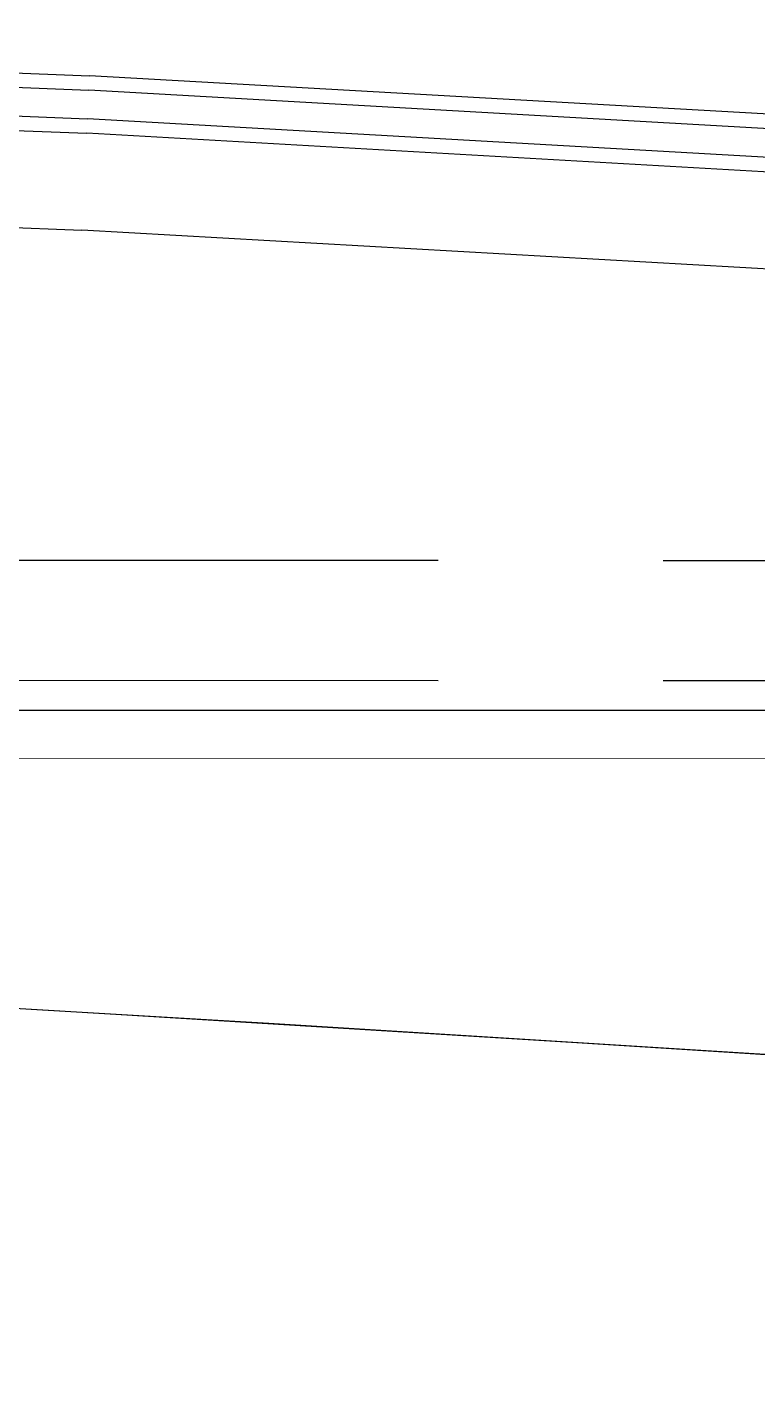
# Model space of a CAD drawing. Header units: millimetres. Extents: x 62878 to 70819, y -67946 to -61850.
# Drawn here: x 66187.9 to 66218.3, y -61911.6 to -61855.4 of the extents above; entities that cross this region are included whole.
import ezdxf

# ---------------------------------------------------------------- set-up
doc = ezdxf.new("R2010")
doc.units = ezdxf.units.MM
doc.linetypes.add('HIDDEN', pattern=[0.375, 0.25, -0.125])
doc.layers.add('alan hesabı1', color=7, linetype='Continuous', plot=False)
for name, color, linetype, lineweight in [('BA DÖŞ.-yeni', 11, 'Continuous', 30), ('DOGRAMA', 171, 'Continuous', 0), ('DUV.ALÇ.-yeni', 20, 'Continuous', 25), ('GOR-2', 152, 'Continuous', 20)]:
    doc.layers.add(name, color=color, linetype=linetype, lineweight=lineweight)

msp = doc.modelspace()

# ---------------------------------------------------------------- linework, layer by layer
msp.add_lwpolyline([(68896.02066502631, -63031.43519410248), (69030.25944186504, -63071.18378898385), (69185.2789618937, -62547.65255934227), (68892.99857577804, -62461.10726346668, 1.044367817173394), (68063.1984222013, -62298.72991434322, 0.2043746373996395), (63106.96025407397, -62494.78258919505, 0.3539527355379972), (62932.93996584662, -62997.825353625), (63753.18486962488, -65779.59786478638), (64154.95366467919, -67142.15251756221), (65336.72250243354, -66792.62198400985), (65336.69978150922, -66829.11190277508), (65270.53542169294, -66829.0707046726, 0.6267890062731037), (65270.19918370779, -67369.07059999109), (65531.84452784718, -67369.23351688065, 0.9262424964682344), (66130.08755876668, -67369.60602071379), (66391.73290290477, -67369.76893760463, 0.6267427171847498), (66392.06914089088, -66829.76904228561), (66326.14716633759, -66829.72799510749), (66326.16988726193, -66793.2380763422), (67506.155742504, -67144.12829054108), (68467.02457055586, -63899.0863823687), (68625.20366853199, -63946.03714330423), (68896.02440533682, -63031.42256234252)], format="xyb")
at = {"layer": 'alan hesabı1', "linetype": 'ByBlock'}
msp.add_lwpolyline([(66647.4552235203, -62885.83101713347), (66649.1379606215, -62873.44479915344), (66669.49330280747, -62774.99654999247), (66685.66495286801, -62696.64811200982), (66805.79807909613, -62114.62693577062), (66821.96972915664, -62036.27849778799), (66836.77291750918, -61964.55998543794), (66351.9312711709, -61892.56693097048), (66333.84387313348, -62022.50455545043), (66229.59362957574, -62014.51193881614), (66229.67030872914, -61883.92682452557), (65842.73963030666, -61883.69961991503), (65842.15134581219, -62828.48747723356), (66227.12784370041, -62828.72718787505), (66275.87241357013, -62835.3494107631), (66434.41600371414, -62856.88844565889)], close=True, dxfattribs=at)
at = {"layer": 'alan hesabı1'}
msp.add_lwpolyline([(66851.63364827167, -61966.76662219716), (67136.26922893984, -62009.03152459813), (67118.51350333827, -62128.6085490246), (67161.24522590151, -62137.42866696915), (67098.02816594265, -62443.70278761339), (67058.57431497841, -62435.55924464353), (67034.31683988785, -62553.0819016164), (67073.77069085187, -62561.22544458622), (66999.57278822848, -62921.05333364969), (66649.1379606215, -62873.44479915344), (66647.4552235203, -62885.83101713347), (66434.41600371414, -62856.88844565889), (66275.87241357013, -62835.3494107631), (66227.12784370041, -62828.72718787505), (65842.15134581219, -62828.48747723356), (65842.73963030666, -61883.69961991503), (66229.67030872914, -61883.92682452557), (66229.59362957574, -62014.51193881614), (66333.84387313348, -62022.50455545043), (66351.9312711709, -61892.56693097048), (66836.77291750918, -61964.55998543794)], close=True, dxfattribs=at)
at = {"layer": 'BA DÖŞ.-yeni', "linetype": 'HIDDEN', "ltscale": 150}
msp.add_arc((65815.0392658321, -68607.15258971277), 6697.93692342701, 70.74616030420842, 109.2968468472022, dxfattribs=at)
at = {"layer": 'DOGRAMA', "lineweight": -2}
for p, q in [((66140.54147001478, -61855.44922414537), (66190.48387722447, -61857.48132524265)), ((66140.41715954177, -61856.04466256057), (66190.45467843252, -61858.08063364655)), ((66142.84632286163, -61857.34449545953), (66190.39628085222, -61859.27925045457)), ((66240.39669540362, -61860.31432724871), (66190.48387722447, -61857.48132524265)), ((66142.82192971196, -61857.94399939969), (66190.36708205937, -61859.8785588584)), ((66240.46253403222, -61860.91902988221), (66190.45467843252, -61858.08063364655)), ((66237.91851781064, -61861.97656544385), (66190.39628085222, -61859.27925045457)), ((66237.88451713033, -61862.5756012973), (66190.36708205937, -61859.8785588584)), ((66143.45702109096, -61862.0131834629), (66190.17047686943, -61863.91390211176)), ((66236.85686474491, -61866.56377513691), (66190.17047686943, -61863.91390211176))]:
    msp.add_line(p, q, dxfattribs=at)
msp.add_lwpolyline([(68355.72808668052, -61957.86010398282, 0.2737364000647933), (68066.90955003549, -62277.7212358757, 0.2092949010110247), (68023.71017518625, -62283.85188166666, 0.1983676314706158), (63201.05260393125, -62451.10786955556)], format="xyb", dxfattribs=at)
at = {"layer": 'DUV.ALÇ.-yeni', "linetype": 'HIDDEN', "ltscale": 75}
for p, q in [((65426.88257054253, -61877.20542873688), (66240.41246883164, -61877.68313121442)), ((65426.87963455705, -61882.20542787485), (66240.40953284613, -61882.68313035241))]:
    msp.add_line(p, q, dxfattribs=at)
at = {"layer": 'GOR-2', "ltscale": 75}
msp.add_line((65434.28258867683, -61885.4597754291), (66229.66913433585, -61885.92682418079), dxfattribs=at)

doc.saveas('drawing.dxf')
